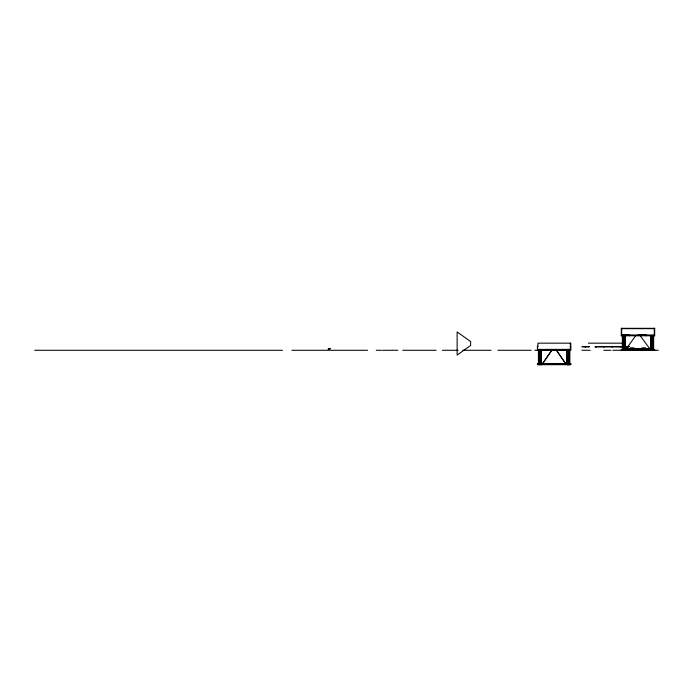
<?xml version="1.0" encoding="UTF-8"?>
<svg xmlns="http://www.w3.org/2000/svg" width="693" height="693" viewBox="0 0 693 693"><rect width="100%" height="100%" fill="white"/><g stroke="black" fill="none" stroke-linecap="round" stroke-linejoin="round"><path stroke-width="1.04" d="M552.156 349.688L542.333 364.007L552.156 349.688L556.081 349.688L565.904 364.007L556.081 349.688M636.027 335.351L626.429 348.518M621.318 328.664L654.668 328.664M654.313 335.074L621.318 335.074L629.651 334.979L629.651 335.776M621.318 335.429L654.313 335.429M622.34 335.516L622.764 335.074M625.181 335.516L624.757 335.074M588.409 343.165L621.76 343.165M537.889 346.275L537.439 346.275L537.439 350.277M623.068 346.5L595.079 346.5L595.079 346.942L623.068 346.942M624.263 346.5L629.322 346.5M537.439 346.725L537.889 346.725L537.889 343.165L570.798 343.165L570.798 350.277L534.771 350.277M570.348 346.725L570.798 346.725M624.263 346.942L627.988 346.942L627.988 346.5M624.653 348.518L651.333 348.518M624.653 348.874L651.333 348.874M624.653 349.22L651.333 349.22M537.439 349.393L570.348 349.393M537.439 349.835L570.798 349.835M621.318 349.93L654.668 349.93M34.65 350.277L282.484 350.277M291.874 350.277L367.55 350.277M376.282 350.277L381.436 350.277M382.501 350.277L397.799 350.277M402.78 350.277L436.14 350.277M442.359 350.277L458.056 350.277M462.803 350.277L491.06 350.277M497.86 350.277L531.219 350.277M581.886 350.277L590.228 350.277M603.742 350.277L610.854 350.277M612.768 350.277L658.35 350.277M539.57 357.042L540.202 357.042M568.035 357.042L568.667 357.042M542.558 364.007L565.679 364.007M542.558 364.154L565.679 364.154M537.439 364.241L570.798 364.241M639.96 335.351L649.549 348.518M654.668 350.277L654.668 349.575L621.318 349.575L621.318 350.277M654.313 328.309L654.313 335.776M653.646 335.516L653.646 349.93M653.438 335.429L653.421 350.372L651.022 350.372L651.004 335.429M653.222 349.93L653.222 350.372M652.425 336.027L652.425 350.372M652.217 336.027L652.217 350.372M652.018 336.027L652.018 350.372M651.221 349.93L651.221 350.372M650.796 335.516L650.796 349.93M650.623 348.874L650.268 347.825L650.268 348.874M646.326 335.776L646.326 334.979L637.993 334.979L637.993 335.776M645.547 348.518L645.547 347.825L641.995 347.825L641.995 348.518M645.105 348.518L645.105 349.93M642.437 348.518L642.437 349.93M633.991 348.518L633.991 347.825L630.431 347.825L630.431 348.518M633.541 348.518L633.541 349.93M630.873 348.518L630.873 349.93M628.872 346.5L628.872 346.942M628.43 346.5L628.43 346.942M626.203 335.074L626.203 335.776M625.718 348.874L625.363 347.825L625.363 348.874M625.181 335.429L625.181 349.93M624.965 335.074L624.965 350.372L622.557 350.372L622.557 335.074M624.757 349.93L624.757 350.372M623.969 335.074L623.969 350.372M623.761 335.074L623.761 350.372M623.553 335.074L623.553 350.372M622.764 349.93L622.764 350.372M622.34 335.429L622.34 349.93M621.664 328.309L621.664 335.776M620.98 346.5L620.98 346.942M620.088 346.5L620.088 346.942M612.638 346.5L612.638 346.942M611.754 346.5L611.754 346.942M604.305 346.5L604.305 346.942M603.412 346.5L603.412 346.942M596.413 346.5L596.413 346.942M595.963 346.5L595.963 346.942M595.521 346.5L595.521 346.942M588.27 346.5L588.27 346.942M585.602 346.5L585.602 346.942M585.161 346.5L585.161 346.942M570.348 343.165L570.348 350.277M569.828 349.835L569.828 364.691M569.516 349.835L569.516 364.691M569.291 363.799L569.291 364.691M568.667 349.393L568.667 364.691M568.347 349.393L568.347 364.691M568.035 349.393L568.035 364.691M567.402 363.799L567.402 364.691M567.186 349.835L567.186 364.691M566.874 349.835L566.874 364.691M565.904 349.835L565.904 350.277M565.679 363.799L565.679 364.241M562.456 349.393L562.456 350.277M554.114 349.393L554.114 350.277M545.781 349.393L545.781 350.277M542.558 363.799L542.558 364.241M542.333 349.835L542.333 350.277M541.363 349.835L541.363 364.691M541.146 363.799L541.146 364.691M541.051 349.835L541.051 364.691M540.835 363.799L540.835 364.691M540.202 349.393L540.202 364.691M539.89 349.393L539.89 364.691M539.57 349.393L539.57 364.691M538.946 363.799L538.946 364.691M538.721 349.835L538.626 364.691M538.409 349.835L538.409 364.691M537.889 349.393L537.889 350.277M470.642 345.486L457.129 355.085L457.129 331.956L470.642 341.554L470.642 345.486M654.668 328.309L621.318 328.309L621.318 335.776L654.668 335.776L654.668 328.309M589.163 346.5L582.042 346.5L582.042 346.942L589.163 346.942L589.163 346.5M330.327 348.7L328.222 349.055L330.327 348.7M570.798 363.799L537.439 363.799L537.439 364.691L570.798 364.691L570.798 363.799"/></g></svg>
